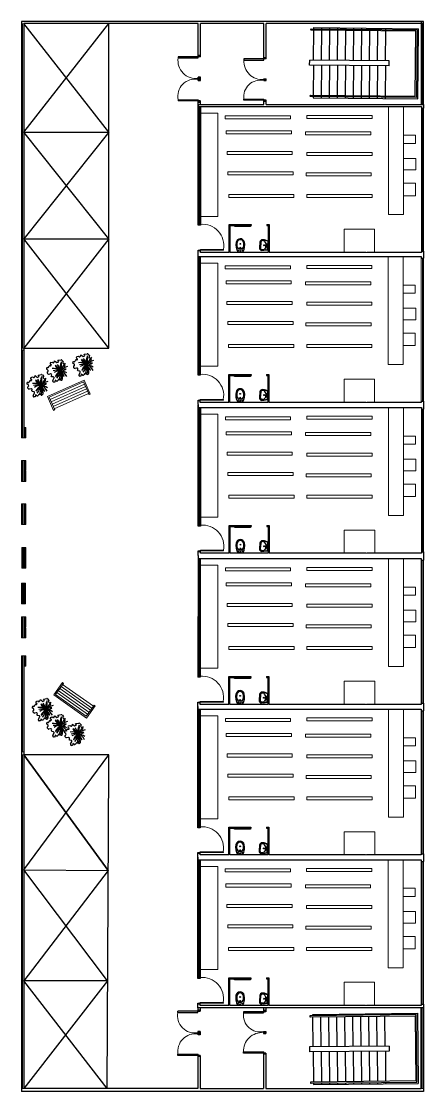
# Model space of a CAD drawing. Header units: metres. Extents: x 325024 to 7190115, y 7391967 to 10157759.
# Drawn here: x 326660.57 to 326676.63, y 7393230.04 to 7393272.79 of the extents above; entities that cross this region are included whole.
import ezdxf

# ---------------------------------------------------------------- set-up
doc = ezdxf.new("R2010")
doc.units = ezdxf.units.M
doc.layers.get('0').update_dxf_attribs({"lineweight": 18})
for name, color, linetype in [('Alvenaria', 6, 'Continuous'), ('Corrimão', 1, 'Continuous'), ('greeb', 92, 'Continuous'), ('HIDRAULICA', 3, 'Continuous'), ('PECAS', 2, 'Continuous')]:
    doc.layers.add(name, color=color, linetype=linetype)
for name, color, linetype, lineweight in [('ESQUADRIA', 2, 'Continuous', 15), ('linagrossa', 7, 'Continuous', 25), ('MÓVEIS', 7, 'Continuous', 13), ('PISO', 254, 'Continuous', 9), ('VIDRO', 4, 'Continuous', 15)]:
    doc.layers.add(name, color=color, linetype=linetype, lineweight=lineweight)

# ---------------------------------------------------------------- blocks, each defined once
blk = doc.blocks.new('new block.dwg vaso sanitario')
at = {"layer": 'PECAS', "color": 0}
for q in [(0, 95.742742), (0, -95.742742)]:
    blk.add_line((0, 0), q, dxfattribs=at)
for centre, radius in [((40.000002, 0), 17.500001), ((62.500003, 91.500003), 17.500001), ((325.000014, 0), 15.000001), ((62.500003, -91.500004), 17.500001)]:
    blk.add_circle(centre, radius, dxfattribs=at)
for centre, radius, start, end in [((7.500001, 95.742742), 7.5, 120.612911, 180), ((281.877309, -367.965429), 546.302538, 78.038978, 120.612911), ((257.500011, 0), 145.000006, 94.115245, 180), ((257.500011, 0), 145.000006, 180, 265.884755), ((257.500011, 0), 138.500006, 94.115245, 180), ((257.500011, 0), 138.500006, 180, 265.884755), ((145.000006, 0), 30.000001, 213.541951, 146.458049), ((282.97582, -354.084727), 500.00002, 77.754014, 94.115245), ((282.97582, -354.084727), 493.50002, 77.754014, 94.115245), ((359.829176, 0), 131.170844, 0, 77.754014), ((359.829176, 0), 131.170844, 282.245986, 0), ((359.829176, 0), 137.670844, 0, 77.754014), ((359.829176, 0), 137.670844, 282.245986, 0), ((359.829176, 0), 170.170846, 0, 78.038978), ((359.829176, 0), 170.170846, 281.961022, 0), ((7.500001, -95.742742), 7.5, 180, 239.387089), ((281.877309, 367.965428), 546.302538, 239.387089, 281.961022), ((282.97582, 354.084726), 500.00002, 265.884755, 282.245986), ((282.97582, 354.084726), 493.50002, 265.884755, 282.245986)]:
    blk.add_arc(centre, radius, start, end, dxfattribs=at)
blk = doc.blocks.new('Escada Emergência')
at = {"layer": 'Alvenaria'}
for p, q in [((-4.18, -0.05), (-4.18, 0)), ((-4.18, 0), (0, 0)), ((-3.86, -0.05), (-3.86, 0)), ((-3.54, -0.05), (-3.54, 0)), ((-3.22, -0.05), (-3.22, 0)), ((-2.9, -0.05), (-2.9, 0)), ((-2.58, -0.05), (-2.58, 0)), ((-2.26, -0.05), (-2.26, 0)), ((-1.94, -0.05), (-1.94, 0)), ((-1.62, -0.05), (-1.62, 0)), ((-1.3, -0.05), (-1.3, 0)), ((0, -2.8), (0, 0)), ((-4.18, -1.3), (-4.18, -0.1)), ((-3.86, -1.3), (-3.86, -0.1)), ((-3.54, -1.3), (-3.54, -0.1)), ((-3.22, -1.3), (-3.22, -0.1)), ((-2.9, -1.3), (-2.9, -0.1)), ((-2.58, -1.3), (-2.58, -0.1)), ((-2.26, -1.3), (-2.26, -0.1)), ((-1.94, -1.3), (-1.94, -0.1)), ((-1.62, -1.3), (-1.62, -0.1)), ((-1.3, -1.3), (-1.3, -0.1)), ((-1.15, -1.3), (-4.33, -1.3)), ((-4.33, -1.5), (-4.33, -1.3)), ((-1.15, -1.5), (-4.33, -1.5)), ((-4.18, -1.5), (-4.18, -2.7)), ((-3.86, -1.5), (-3.86, -2.7)), ((-3.54, -1.5), (-3.54, -2.7)), ((-3.22, -1.5), (-3.22, -2.7)), ((-2.9, -1.5), (-2.9, -2.7)), ((-2.58, -1.5), (-2.58, -2.7)), ((-2.26, -1.5), (-2.26, -2.7)), ((-1.94, -1.5), (-1.94, -2.7)), ((-1.62, -1.5), (-1.62, -2.7)), ((-1.3, -1.5), (-1.3, -2.7)), ((-1.15, -1.5), (-1.15, -1.3)), ((-4.18, -2.75), (-4.18, -2.8)), ((-4.18, -2.8), (0, -2.8)), ((-3.86, -2.75), (-3.86, -2.8)), ((-3.54, -2.75), (-3.54, -2.8)), ((-3.22, -2.75), (-3.22, -2.8)), ((-2.9, -2.75), (-2.9, -2.8)), ((-2.58, -2.75), (-2.58, -2.8)), ((-2.26, -2.75), (-2.26, -2.8)), ((-1.94, -2.75), (-1.94, -2.8)), ((-1.62, -2.75), (-1.62, -2.8)), ((-1.3, -2.75), (-1.3, -2.8))]:
    blk.add_line(p, q, dxfattribs=at)
at = {"layer": 'Corrimão'}
blk.add_lwpolyline([(-4.28, -0.05), (-0.05, -0.05), (-0.05, -2.75), (-4.28, -2.75, -1), (-4.28, -2.7), (-0.1, -2.7), (-0.1, -0.1), (-4.28, -0.1, -1)], format="xyb", close=True, dxfattribs=at)
blk = doc.blocks.new('pia de banheiro')
at = {"layer": 'HIDRAULICA', "color": 0}
for p, q in [((-1167.941, -47.098), (-1167.741, -47.048)), ((-1167.941, -47.598), (-1167.941, -47.098)), ((-1167.921, -47.113), (-1167.736, -47.067)), ((-1167.921, -47.582), (-1167.921, -47.113)), ((-1167.921, -47.248), (-1167.841, -47.248)), ((-1167.841, -47.248), (-1167.767, -47.141)), ((-1167.841, -47.248), (-1167.841, -47.448)), ((-1167.741, -47.048), (-1167.632, -47.048)), ((-1167.741, -47.068), (-1167.632, -47.068)), ((-1167.685, -47.098), (-1167.632, -47.098)), ((-1167.541, -47.506), (-1167.541, -47.189)), ((-1167.511, -47.506), (-1167.511, -47.189)), ((-1167.491, -47.506), (-1167.491, -47.189)), ((-1167.941, -47.598), (-1167.741, -47.648)), ((-1167.841, -47.448), (-1167.921, -47.448)), ((-1167.921, -47.582), (-1167.736, -47.628)), ((-1167.841, -47.448), (-1167.771, -47.553)), ((-1167.741, -47.628), (-1167.632, -47.628)), ((-1167.741, -47.648), (-1167.632, -47.648)), ((-1167.687, -47.598), (-1167.632, -47.598))]:
    blk.add_line(p, q, dxfattribs=at)
for centre, radius in [((-1167.881, -47.348), 0.0195), ((-1167.881, -47.298), 0.0183), ((-1167.881, -47.398), 0.0182), ((-1167.741, -47.348), 0.0234)]:
    blk.add_circle(centre, radius, dxfattribs=at)
for centre, radius, start, end in [((-1167.685, -47.198), 0.1, 90, 145.24055), ((-1167.632, -47.189), 0.141, 0, 90), ((-1167.632, -47.189), 0.121, 0, 90), ((-1167.632, -47.189), 0.0914, 0, 90), ((-1167.687, -47.498), 0.1, 213.72717, 270), ((-1167.632, -47.506), 0.0914, 270, 0), ((-1167.632, -47.506), 0.121, 270, 0), ((-1167.632, -47.506), 0.141, 270, 0)]:
    blk.add_arc(centre, radius, start, end, dxfattribs=at)
blk = doc.blocks.new('tree-pl-31')
at = {"color": 0, "linetype": 'ByBlock'}
for p, q in [((-1.12, 0.09), (-0.99, 0.25)), ((-0.99, 0.25), (-0.91, 0.22)), ((-0.02, 0.1), (-0.86, 0.51)), ((-0.78, 0.29), (-0.75, 0.41)), ((-0.61, 0.47), (-0.46, 0.39)), ((0.31, 0.33), (0.83, 0.44)), ((0.95, 0.32), (0.9, 0.15)), ((0.98, 0.02), (1.04, 0.01)), ((-1.04, -0.33), (-1.14, 0)), ((-0.9, -0.21), (-1.04, -0.33)), ((-0.93, -0.64), (-0.78, -0.39)), ((-0.79, -0.66), (-0.93, -0.64)), ((-0.78, -0.39), (-0.9, -0.21)), ((-0.76, -0.88), (-0.72, -0.81)), ((-0.68, -1.01), (-0.76, -0.88)), ((-0.47, -0.91), (-0.5, -0.99)), ((-0.45, -0.91), (-0.47, -0.91)), ((0.53, -1.09), (0.47, -1.17)), ((0.48, -0.83), (0.55, -1.02)), ((0.67, -0.73), (0.62, -0.71)), ((0.74, -0.65), (0.67, -0.73)), ((0.74, -0.51), (0.74, -0.65)), ((1.12, -0.5), (0.87, -0.42)), ((1.1, -0.14), (1.02, -0.28)), ((1.02, -0.28), (1.24, -0.28)), ((1.24, -0.28), (1.25, -0.4)), ((-0.21, -1.12), (-0.24, -1.12)), ((-0.14, -1.29), (-0.13, -1.27)), ((-0.08, -1.33), (-0.14, -1.29)), ((0.13, -1.17), (0.07, -1.29)), ((0.32, -1.18), (0.29, -1.15))]:
    blk.add_line(p, q, dxfattribs=at)
for centre, radius, start, end in [((-1.04, 0.02), 0.1, 141.8627, 196.0799), ((-0.44, -1.71), 1.84, 77.3342, 105.4358), ((-0.44, 1.83), 1.84, 254.5642, 282.6658), ((-0.88, 0.32), 0.1, 252.2434, 344.5493), ((-0.65, 0.38), 0.1, 62.1589, 164.5493), ((0.68, -1.62), 1.84, 111.5628, 134.1842), ((1.13, 1.5), 1.84, 204.0126, 231.1522), ((-1.18, 0.47), 1.22, 305.8088, 342.5666), ((0.68, -0.92), 1.22, 123.7318, 160.4895), ((-1.18, -0.15), 1.22, 11.3557, 42.1465), ((0.93, 0.83), 1.22, 187.747, 218.9832), ((1.08, -0.41), 1.22, 157.1271, 196.64), ((1.49, -0.96), 1.84, 121.9513, 146.5847), ((0.72, -0.89), 1.22, 84.3993, 129.2176), ((-0.56, -1.67), 1.84, 48.9632, 73.7627), ((1.16, -0.15), 1.22, 124.5644, 168.6443), ((1.81, 0.11), 1.84, 157.6127, 180.8133), ((-1.05, 1.57), 1.84, 303.455, 328.0885), ((1.16, 0.34), 1.22, 191.3557, 223.7531), ((1.81, 0.08), 1.84, 179.1867, 202.4381), ((0.56, -1.66), 1.84, 77.2147, 107.9912), ((0.9, 0.9), 1.22, 222.0761, 257.975), ((0.11, -1.13), 1.22, 55.2433, 95.8223), ((0.85, 0.34), 0.1, 345.7453, 101.5547), ((1, 0.12), 0.1, 165.7453, 257.3108), ((1.01, -0.09), 0.1, 330.9628, 77.3108), ((-0.8, -0.76), 0.1, 325.8594, 83.2062), ((-0.59, -0.96), 0.1, 211.5165, 342.0079), ((-0.44, -1.01), 0.1, 356.1557, 92.2923), ((-0.24, -1.02), 0.1, 176.1557, 268.7537), ((0.57, -0.8), 0.1, 62.8336, 201.1591), ((0.45, -1.03), 0.1, 322.8351, 10.9464), ((0.84, -0.51), 0.1, 71.0828, 180), ((1.15, -0.41), 0.1, 251.0828, 6.0047), ((-0.22, -1.22), 0.1, 330.5417, 88.7537), ((-0.02, -1.25), 0.1, 235.694, 333.9208), ((0.22, -1.22), 0.1, 43.0704, 153.9208), ((0.39, -1.11), 0.1, 223.0704, 322.8351)]:
    blk.add_arc(centre, radius, start, end, dxfattribs=at)
blk = doc.blocks.new('BANCO DE PRAÇA')
at = {"layer": 'MÓVEIS'}
for p, q in [((-1258.724, -31.249), (-1257.124, -31.249)), ((-1258.724, -31.849), (-1258.724, -31.249)), ((-1258.674, -31.299), (-1257.174, -31.299)), ((-1258.674, -31.849), (-1258.674, -31.299)), ((-1258.674, -31.399), (-1257.174, -31.399)), ((-1258.674, -31.499), (-1257.174, -31.499)), ((-1258.674, -31.599), (-1257.174, -31.599)), ((-1257.174, -31.299), (-1257.174, -31.849)), ((-1257.124, -31.249), (-1257.124, -31.849)), ((-1258.724, -31.799), (-1258.724, -31.849)), ((-1258.724, -31.849), (-1258.674, -31.849)), ((-1258.674, -31.699), (-1257.174, -31.699)), ((-1258.674, -31.799), (-1257.174, -31.799)), ((-1258.674, -31.849), (-1258.674, -31.799)), ((-1257.174, -31.799), (-1257.174, -31.849)), ((-1257.174, -31.849), (-1257.124, -31.849)), ((-1257.124, -31.849), (-1257.124, -31.799))]:
    blk.add_line(p, q, dxfattribs=at)

msp = doc.modelspace()

# ---------------------------------------------------------------- linework, layer by layer
at = {"layer": 'ESQUADRIA'}
for centre, radius, start, end in [((326667.532, 7393271.23), 0.714, 171.3114, 277.6091), ((326670.171, 7393271.198), 0.723, 176.0067, 276.0447), ((326667.504, 7393269.795), 0.695, 80.314, 190.7655), ((326670.107, 7393269.783), 0.664, 77.7923, 188.0597), ((326667.801, 7393263.842), 0.848, 349.3824, 95.9696), ((326667.796, 7393257.852), 0.848, 349.3824, 95.9696), ((326667.802, 7393251.825), 0.848, 349.3824, 95.9696), ((326667.792, 7393245.789), 0.848, 349.3824, 95.9696), ((326667.792, 7393239.773), 0.848, 349.3824, 95.9696), ((326667.793, 7393233.757), 0.848, 349.3824, 95.9696), ((326667.495, 7393233.078), 0.695, 169.2345, 279.686), ((326670.098, 7393233.09), 0.664, 171.9403, 282.2077), ((326667.523, 7393231.643), 0.714, 82.3909, 188.6886), ((326670.162, 7393231.676), 0.723, 83.9553, 183.9933)]:
    msp.add_arc(centre, radius, start, end, dxfattribs=at)
at = {"layer": 'linagrossa'}
for p, q in [((326663.758, 7393272.794), (326660.571, 7393272.794)), ((326660.571, 7393272.794), (326660.571, 7393256.159)), ((326663.758, 7393272.706), (326660.659, 7393272.706)), ((326660.659, 7393272.706), (326660.659, 7393256.159)), ((326660.659, 7393268.364), (326664.057, 7393272.706)), ((326664.057, 7393268.364), (326660.659, 7393272.706)), ((326676.625, 7393272.794), (326663.758, 7393272.794)), ((326667.625, 7393272.706), (326663.758, 7393272.706)), ((326664.057, 7393259.747), (326664.057, 7393272.706)), ((326667.625, 7393271.338), (326667.625, 7393272.706)), ((326670.247, 7393272.706), (326667.713, 7393272.706)), ((326667.713, 7393271.384), (326667.713, 7393272.706)), ((326670.247, 7393271.248), (326670.247, 7393272.706)), ((326676.625, 7393272.706), (326670.335, 7393272.706)), ((326670.335, 7393271.294), (326670.335, 7393272.706)), ((326676.537, 7393269.476), (326676.537, 7393272.794)), ((326676.625, 7393269.476), (326676.625, 7393272.794)), ((326667.627, 7393271.384), (326666.827, 7393271.384)), ((326666.827, 7393271.384), (326666.827, 7393271.338)), ((326666.827, 7393271.338), (326667.627, 7393271.338)), ((326667.714, 7393271.432), (326667.627, 7393271.432)), ((326667.714, 7393271.384), (326667.627, 7393271.384)), ((326670.337, 7393271.341), (326670.25, 7393271.341)), ((326670.25, 7393271.294), (326669.45, 7393271.294)), ((326669.45, 7393271.294), (326669.45, 7393271.248)), ((326669.45, 7393271.248), (326670.25, 7393271.248)), ((326670.337, 7393271.294), (326670.25, 7393271.294)), ((326667.621, 7393270.481), (326667.709, 7393270.481)), ((326667.625, 7393270.523), (326667.625, 7393270.568)), ((326667.625, 7393270.434), (326667.625, 7393270.523)), ((326667.713, 7393270.48), (326667.625, 7393270.48)), ((326667.714, 7393270.568), (326667.627, 7393270.568)), ((326667.627, 7393270.523), (326667.714, 7393270.523)), ((326667.713, 7393270.434), (326667.713, 7393270.568)), ((326670.247, 7393270.478), (326670.247, 7393270.505)), ((326670.247, 7393270.433), (326670.247, 7393270.478)), ((326670.249, 7393270.505), (326670.337, 7393270.505)), ((326670.337, 7393270.46), (326670.249, 7393270.46)), ((326670.337, 7393270.478), (326670.25, 7393270.478)), ((326670.335, 7393270.433), (326670.335, 7393270.505)), ((326667.709, 7393270.435), (326667.621, 7393270.435)), ((326667.625, 7393270.434), (326667.713, 7393270.434)), ((326670.25, 7393270.433), (326670.337, 7393270.433)), ((326666.821, 7393269.665), (326667.621, 7393269.665)), ((326666.821, 7393269.665), (326666.821, 7393269.62)), ((326667.621, 7393269.62), (326666.821, 7393269.62)), ((326667.621, 7393269.665), (326667.625, 7393269.62)), ((326667.709, 7393269.62), (326667.621, 7393269.62)), ((326667.625, 7393269.476), (326667.625, 7393269.62)), ((326667.625, 7393269.619), (326667.713, 7393269.619)), ((326667.713, 7393269.476), (326667.713, 7393269.619)), ((326669.449, 7393269.69), (326670.249, 7393269.69)), ((326669.449, 7393269.645), (326669.449, 7393269.69)), ((326670.249, 7393269.645), (326669.449, 7393269.645)), ((326670.247, 7393269.476), (326670.247, 7393269.69)), ((326670.337, 7393269.645), (326670.249, 7393269.645)), ((326670.335, 7393269.476), (326670.335, 7393269.645)), ((326667.709, 7393269.572), (326667.621, 7393269.572)), ((326667.625, 7393269.571), (326667.713, 7393269.571)), ((326667.625, 7393269.476), (326670.247, 7393269.476)), ((326667.625, 7393264.65), (326667.625, 7393269.476)), ((326667.625, 7393269.476), (326667.625, 7393264.65)), ((326667.713, 7393269.389), (326676.537, 7393269.389)), ((326667.713, 7393264.65), (326667.713, 7393269.389)), ((326667.713, 7393269.389), (326667.713, 7393264.65)), ((326670.337, 7393269.597), (326670.249, 7393269.597)), ((326670.335, 7393269.476), (326676.625, 7393269.476)), ((326676.537, 7393269.389), (326676.537, 7393269.322)), ((326676.537, 7393269.322), (326676.625, 7393269.322)), ((326676.625, 7393269.476), (326676.625, 7393269.322)), ((326660.659, 7393268.364), (326664.057, 7393268.364)), ((326664.057, 7393268.364), (326660.659, 7393264.111)), ((326664.057, 7393264.111), (326660.659, 7393268.364)), ((326668.858, 7393263.564), (326668.858, 7393264.676)), ((326668.858, 7393264.676), (326669.199, 7393264.676)), ((326668.899, 7393263.564), (326668.899, 7393264.635)), ((326668.899, 7393264.635), (326669.561, 7393264.635)), ((326669.086, 7393264.595), (326669.086, 7393264.635)), ((326669.718, 7393264.595), (326669.086, 7393264.595)), ((326669.199, 7393264.676), (326669.561, 7393264.676)), ((326669.561, 7393264.676), (326669.741, 7393264.676)), ((326669.561, 7393264.635), (326669.742, 7393264.635)), ((326669.718, 7393264.676), (326669.718, 7393264.635)), ((326669.718, 7393264.635), (326669.718, 7393264.595)), ((326669.74, 7393264.635), (326669.74, 7393264.676)), ((326669.741, 7393264.676), (326669.741, 7393264.635)), ((326670.361, 7393264.676), (326670.458, 7393264.676)), ((326670.361, 7393264.676), (326670.361, 7393264.635)), ((326670.361, 7393264.635), (326670.417, 7393264.635)), ((326670.382, 7393264.676), (326670.382, 7393264.635)), ((326670.417, 7393264.635), (326670.417, 7393263.564)), ((326670.458, 7393264.676), (326670.458, 7393263.564)), ((326660.659, 7393264.111), (326664.057, 7393264.111)), ((326664.057, 7393264.111), (326660.659, 7393259.747)), ((326664.057, 7393259.747), (326660.659, 7393264.111)), ((326660.659, 7393264.111), (326660.659, 7393256.159)), ((326667.62, 7393263.487), (326667.625, 7393263.656)), ((326667.713, 7393263.564), (326667.713, 7393263.685)), ((326667.62, 7393258.661), (326667.62, 7393263.487)), ((326667.708, 7393263.399), (326676.533, 7393263.399)), ((326667.708, 7393258.661), (326667.708, 7393263.399)), ((326667.708, 7393263.399), (326667.708, 7393258.661)), ((326668.858, 7393263.564), (326667.713, 7393263.564)), ((326670.417, 7393263.564), (326668.899, 7393263.564)), ((326671.446, 7393263.564), (326670.458, 7393263.564)), ((326674.32, 7393263.564), (326671.446, 7393263.564)), ((326676.537, 7393263.564), (326674.361, 7393263.564)), ((326676.533, 7393263.399), (326676.533, 7393263.333)), ((326676.533, 7393263.333), (326676.62, 7393263.333)), ((326676.537, 7393263.615), (326676.625, 7393263.615)), ((326676.537, 7393263.615), (326676.537, 7393263.564)), ((326676.625, 7393263.476), (326676.62, 7393263.333)), ((326676.625, 7393263.615), (326676.625, 7393263.476)), ((326660.659, 7393259.747), (326664.057, 7393259.747)), ((326668.853, 7393257.574), (326668.853, 7393258.687)), ((326668.853, 7393258.687), (326669.195, 7393258.687)), ((326668.894, 7393257.574), (326668.894, 7393258.646)), ((326668.894, 7393258.646), (326669.557, 7393258.646)), ((326669.081, 7393258.606), (326669.081, 7393258.646)), ((326669.714, 7393258.606), (326669.081, 7393258.606)), ((326669.195, 7393258.687), (326669.557, 7393258.687)), ((326669.557, 7393258.687), (326669.736, 7393258.687)), ((326669.557, 7393258.646), (326669.738, 7393258.646)), ((326669.714, 7393258.687), (326669.714, 7393258.646)), ((326669.714, 7393258.646), (326669.714, 7393258.606)), ((326669.736, 7393258.646), (326669.736, 7393258.687)), ((326669.736, 7393258.687), (326669.736, 7393258.646)), ((326670.357, 7393258.687), (326670.453, 7393258.687)), ((326670.357, 7393258.687), (326670.357, 7393258.646)), ((326670.357, 7393258.646), (326670.413, 7393258.646)), ((326670.377, 7393258.687), (326670.377, 7393258.646)), ((326670.413, 7393258.646), (326670.413, 7393257.574)), ((326670.453, 7393258.687), (326670.453, 7393257.574)), ((326667.62, 7393257.487), (326667.62, 7393257.666)), ((326667.708, 7393257.574), (326667.708, 7393257.695)), ((326667.62, 7393257.487), (326667.626, 7393252.633)), ((326667.626, 7393252.633), (326667.626, 7393257.459)), ((326668.853, 7393257.574), (326667.708, 7393257.574)), ((326667.714, 7393257.372), (326676.538, 7393257.372)), ((326667.714, 7393252.633), (326667.714, 7393257.372)), ((326667.714, 7393257.372), (326667.714, 7393252.633)), ((326670.413, 7393257.574), (326668.894, 7393257.574)), ((326671.442, 7393257.574), (326670.453, 7393257.574)), ((326674.316, 7393257.574), (326671.442, 7393257.574)), ((326676.533, 7393257.574), (326674.357, 7393257.574)), ((326676.533, 7393257.626), (326676.62, 7393257.626)), ((326676.533, 7393257.626), (326676.533, 7393257.574)), ((326676.538, 7393257.372), (326676.538, 7393257.305)), ((326676.538, 7393257.305), (326676.626, 7393257.305)), ((326676.62, 7393257.626), (326676.62, 7393257.487)), ((326676.62, 7393257.487), (326676.626, 7393257.305)), ((326660.571, 7393255.259), (326660.571, 7393254.418)), ((326660.659, 7393255.259), (326660.659, 7393254.418)), ((326660.659, 7393255.259), (326660.659, 7393254.418)), ((326660.571, 7393253.518), (326660.571, 7393252.692)), ((326660.659, 7393253.518), (326660.659, 7393252.692)), ((326660.659, 7393253.518), (326660.659, 7393252.692)), ((326668.859, 7393251.547), (326668.859, 7393252.659)), ((326668.859, 7393252.659), (326669.2, 7393252.659)), ((326668.9, 7393251.547), (326668.9, 7393252.618)), ((326668.9, 7393252.618), (326669.562, 7393252.618)), ((326669.087, 7393252.578), (326669.087, 7393252.618)), ((326669.719, 7393252.578), (326669.087, 7393252.578)), ((326669.2, 7393252.659), (326669.562, 7393252.659)), ((326669.562, 7393252.659), (326669.742, 7393252.659)), ((326669.562, 7393252.618), (326669.743, 7393252.618)), ((326669.719, 7393252.659), (326669.719, 7393252.618)), ((326669.719, 7393252.618), (326669.719, 7393252.578)), ((326669.741, 7393252.618), (326669.741, 7393252.659)), ((326669.742, 7393252.659), (326669.742, 7393252.618)), ((326670.362, 7393252.659), (326670.459, 7393252.659)), ((326670.362, 7393252.659), (326670.362, 7393252.618)), ((326670.362, 7393252.618), (326670.418, 7393252.618)), ((326670.383, 7393252.659), (326670.383, 7393252.618)), ((326670.418, 7393252.618), (326670.418, 7393251.547)), ((326670.459, 7393252.659), (326670.459, 7393251.547)), ((326660.577, 7393251.778), (326660.577, 7393250.952)), ((326660.664, 7393251.778), (326660.664, 7393250.952)), ((326660.664, 7393251.778), (326660.664, 7393250.952)), ((326667.714, 7393251.547), (326667.714, 7393251.668)), ((326667.626, 7393251.459), (326667.616, 7393246.597)), ((326667.626, 7393251.459), (326667.626, 7393251.639)), ((326667.703, 7393251.336), (326676.528, 7393251.336)), ((326667.703, 7393246.597), (326667.703, 7393251.336)), ((326667.703, 7393251.336), (326667.703, 7393246.597)), ((326668.859, 7393251.547), (326667.714, 7393251.547)), ((326670.418, 7393251.547), (326668.9, 7393251.547)), ((326671.447, 7393251.547), (326670.459, 7393251.547)), ((326674.321, 7393251.547), (326671.447, 7393251.547)), ((326676.538, 7393251.547), (326674.362, 7393251.547)), ((326676.528, 7393251.336), (326676.528, 7393251.269)), ((326676.528, 7393251.269), (326676.616, 7393251.269)), ((326676.538, 7393251.599), (326676.626, 7393251.599)), ((326676.538, 7393251.599), (326676.538, 7393251.547)), ((326676.626, 7393251.459), (326676.616, 7393251.269)), ((326676.626, 7393251.599), (326676.626, 7393251.459)), ((326660.567, 7393250.351), (326660.567, 7393249.525)), ((326660.654, 7393250.351), (326660.654, 7393249.525)), ((326660.654, 7393250.351), (326660.654, 7393249.525)), ((326660.571, 7393249.007), (326660.571, 7393248.166)), ((326660.659, 7393249.007), (326660.659, 7393248.166)), ((326660.659, 7393249.007), (326660.659, 7393248.166)), ((326660.571, 7393247.445), (326660.571, 7393230.043)), ((326660.659, 7393247.445), (326660.659, 7393230.167)), ((326660.659, 7393247.445), (326660.659, 7393238.898)), ((326668.849, 7393245.511), (326668.849, 7393246.623)), ((326668.849, 7393246.623), (326669.19, 7393246.623)), ((326668.89, 7393245.511), (326668.89, 7393246.583)), ((326668.89, 7393246.583), (326669.552, 7393246.583)), ((326669.076, 7393246.543), (326669.076, 7393246.583)), ((326669.709, 7393246.543), (326669.076, 7393246.543)), ((326669.19, 7393246.623), (326669.552, 7393246.623)), ((326669.552, 7393246.623), (326669.732, 7393246.623)), ((326669.552, 7393246.583), (326669.733, 7393246.583)), ((326669.709, 7393246.623), (326669.709, 7393246.583)), ((326669.709, 7393246.583), (326669.709, 7393246.543)), ((326669.731, 7393246.583), (326669.731, 7393246.623)), ((326669.732, 7393246.623), (326669.732, 7393246.583)), ((326670.352, 7393246.623), (326670.449, 7393246.623)), ((326670.352, 7393246.623), (326670.352, 7393246.583)), ((326670.352, 7393246.583), (326670.408, 7393246.583)), ((326670.373, 7393246.623), (326670.373, 7393246.583)), ((326670.408, 7393246.583), (326670.408, 7393245.511)), ((326670.449, 7393246.623), (326670.449, 7393245.511)), ((326667.616, 7393245.423), (326667.616, 7393245.603)), ((326667.616, 7393245.423), (326667.616, 7393240.582)), ((326667.616, 7393240.582), (326667.616, 7393245.408)), ((326667.703, 7393245.511), (326667.703, 7393245.632)), ((326668.849, 7393245.511), (326667.703, 7393245.511)), ((326667.703, 7393245.32), (326676.528, 7393245.32)), ((326667.703, 7393240.582), (326667.703, 7393245.32)), ((326667.703, 7393245.32), (326667.703, 7393240.582)), ((326670.408, 7393245.511), (326668.89, 7393245.511)), ((326671.478, 7393245.511), (326670.449, 7393245.511)), ((326674.311, 7393245.511), (326671.478, 7393245.511)), ((326676.528, 7393245.511), (326674.352, 7393245.511)), ((326676.528, 7393245.563), (326676.616, 7393245.563)), ((326676.528, 7393245.563), (326676.528, 7393245.511)), ((326676.528, 7393245.32), (326676.528, 7393245.254)), ((326676.528, 7393245.254), (326676.616, 7393245.254)), ((326676.616, 7393245.563), (326676.616, 7393245.423)), ((326676.616, 7393245.423), (326676.616, 7393245.254)), ((326664.057, 7393243.502), (326660.659, 7393243.502)), ((326660.659, 7393238.898), (326664.057, 7393243.502)), ((326664.034, 7393238.879), (326660.659, 7393243.502)), ((326660.659, 7393243.502), (326664.034, 7393238.879)), ((326664.057, 7393243.037), (326664.057, 7393243.502)), ((326663.986, 7393230.167), (326664.057, 7393243.037)), ((326668.849, 7393239.495), (326668.849, 7393240.608)), ((326668.849, 7393240.608), (326669.19, 7393240.608)), ((326668.89, 7393239.495), (326668.89, 7393240.567)), ((326668.89, 7393240.567), (326669.552, 7393240.567)), ((326669.076, 7393240.527), (326669.076, 7393240.567)), ((326669.19, 7393240.608), (326669.552, 7393240.608)), ((326669.552, 7393240.608), (326669.732, 7393240.608)), ((326669.552, 7393240.567), (326669.733, 7393240.567)), ((326669.709, 7393240.608), (326669.709, 7393240.567)), ((326669.709, 7393240.567), (326669.709, 7393240.527)), ((326669.731, 7393240.567), (326669.731, 7393240.608)), ((326669.732, 7393240.608), (326669.732, 7393240.567)), ((326670.352, 7393240.608), (326670.449, 7393240.608)), ((326670.352, 7393240.608), (326670.352, 7393240.567)), ((326670.352, 7393240.567), (326670.408, 7393240.567)), ((326670.373, 7393240.608), (326670.373, 7393240.567)), ((326670.408, 7393240.567), (326670.408, 7393239.495)), ((326670.449, 7393240.608), (326670.449, 7393239.495)), ((326669.709, 7393240.527), (326669.076, 7393240.527)), ((326667.616, 7393239.408), (326667.616, 7393239.588)), ((326667.616, 7393239.408), (326667.617, 7393234.566)), ((326667.617, 7393234.566), (326667.616, 7393239.392)), ((326667.703, 7393239.495), (326667.703, 7393239.616)), ((326668.849, 7393239.495), (326667.703, 7393239.495)), ((326667.705, 7393239.304), (326676.53, 7393239.304)), ((326667.705, 7393234.566), (326667.705, 7393239.304)), ((326667.705, 7393239.304), (326667.705, 7393234.566)), ((326670.408, 7393239.495), (326668.89, 7393239.495)), ((326671.437, 7393239.495), (326670.449, 7393239.495)), ((326674.311, 7393239.495), (326671.437, 7393239.495)), ((326676.528, 7393239.495), (326674.352, 7393239.495)), ((326676.528, 7393239.547), (326676.616, 7393239.547)), ((326676.528, 7393239.547), (326676.528, 7393239.495)), ((326676.53, 7393239.304), (326676.53, 7393239.238)), ((326676.616, 7393239.547), (326676.616, 7393239.408)), ((326676.616, 7393239.408), (326676.617, 7393239.238)), ((326660.659, 7393238.898), (326664.035, 7393238.879)), ((326664.01, 7393234.47), (326660.659, 7393238.898)), ((326664.034, 7393238.879), (326660.659, 7393234.47)), ((326676.53, 7393239.238), (326676.617, 7393239.238)), ((326668.85, 7393233.479), (326668.85, 7393234.592)), ((326668.85, 7393234.592), (326669.191, 7393234.592)), ((326668.891, 7393233.479), (326668.891, 7393234.551)), ((326668.891, 7393234.551), (326669.554, 7393234.551)), ((326669.078, 7393234.511), (326669.078, 7393234.551)), ((326669.191, 7393234.592), (326669.554, 7393234.592)), ((326669.554, 7393234.592), (326669.733, 7393234.592)), ((326669.554, 7393234.551), (326669.735, 7393234.551)), ((326669.711, 7393234.592), (326669.711, 7393234.551)), ((326669.711, 7393234.551), (326669.711, 7393234.511)), ((326669.733, 7393234.551), (326669.733, 7393234.592)), ((326669.733, 7393234.592), (326669.733, 7393234.551)), ((326670.354, 7393234.592), (326670.45, 7393234.592)), ((326670.354, 7393234.592), (326670.354, 7393234.551)), ((326670.354, 7393234.551), (326670.409, 7393234.551)), ((326670.374, 7393234.592), (326670.374, 7393234.551)), ((326670.409, 7393234.551), (326670.409, 7393233.479)), ((326670.45, 7393234.592), (326670.45, 7393233.479)), ((326664.01, 7393234.47), (326660.659, 7393234.47)), ((326664.01, 7393234.47), (326660.659, 7393230.167)), ((326663.986, 7393230.167), (326660.659, 7393234.47)), ((326669.711, 7393234.511), (326669.078, 7393234.511)), ((326667.7, 7393233.301), (326667.612, 7393233.301)), ((326667.616, 7393233.397), (326667.616, 7393233.254)), ((326667.616, 7393233.303), (326667.704, 7393233.303)), ((326667.617, 7393233.392), (326667.617, 7393233.571)), ((326676.617, 7393233.392), (326667.617, 7393233.392)), ((326667.704, 7393233.397), (326667.704, 7393233.255)), ((326667.705, 7393233.479), (326667.705, 7393233.6)), ((326668.85, 7393233.479), (326667.705, 7393233.479)), ((326670.409, 7393233.479), (326668.891, 7393233.479)), ((326670.238, 7393233.397), (326670.238, 7393233.183)), ((326670.328, 7393233.277), (326670.24, 7393233.277)), ((326670.326, 7393233.397), (326670.326, 7393233.229)), ((326671.439, 7393233.479), (326670.45, 7393233.479)), ((326674.313, 7393233.479), (326671.439, 7393233.479)), ((326676.53, 7393233.479), (326674.353, 7393233.479)), ((326676.53, 7393233.531), (326676.617, 7393233.531)), ((326676.53, 7393233.531), (326676.53, 7393233.479)), ((326676.53, 7393230.167), (326676.53, 7393233.392)), ((326676.617, 7393233.531), (326676.617, 7393233.392)), ((326676.617, 7393233.392), (326676.617, 7393230.208)), ((326667.612, 7393233.254), (326666.812, 7393233.254)), ((326666.812, 7393233.208), (326666.812, 7393233.254)), ((326666.812, 7393233.208), (326667.612, 7393233.208)), ((326667.7, 7393233.254), (326667.612, 7393233.254)), ((326667.612, 7393233.208), (326667.616, 7393233.254)), ((326667.616, 7393233.255), (326667.704, 7393233.255)), ((326670.24, 7393233.229), (326669.44, 7393233.229)), ((326669.44, 7393233.229), (326669.44, 7393233.183)), ((326669.44, 7393233.183), (326670.24, 7393233.183)), ((326670.328, 7393233.229), (326670.24, 7393233.229)), ((326667.7, 7393232.438), (326667.612, 7393232.438)), ((326667.616, 7393232.439), (326667.616, 7393232.351)), ((326667.616, 7393232.439), (326667.704, 7393232.439)), ((326667.704, 7393232.439), (326667.704, 7393232.305)), ((326670.238, 7393232.441), (326670.238, 7393232.395)), ((326670.328, 7393232.414), (326670.24, 7393232.414)), ((326670.241, 7393232.441), (326670.328, 7393232.441)), ((326670.326, 7393232.441), (326670.326, 7393232.368)), ((326667.612, 7393232.393), (326667.7, 7393232.393)), ((326667.704, 7393232.394), (326667.616, 7393232.394)), ((326667.616, 7393232.35), (326667.616, 7393232.305)), ((326667.618, 7393232.35), (326667.705, 7393232.35)), ((326667.705, 7393232.305), (326667.618, 7393232.305)), ((326670.238, 7393232.395), (326670.238, 7393232.368)), ((326670.24, 7393232.368), (326670.328, 7393232.368)), ((326670.328, 7393232.395), (326670.241, 7393232.395)), ((326669.441, 7393231.58), (326669.441, 7393231.626)), ((326669.441, 7393231.626), (326670.241, 7393231.626)), ((326670.241, 7393231.58), (326669.441, 7393231.58)), ((326670.238, 7393231.626), (326670.238, 7393230.167)), ((326670.328, 7393231.58), (326670.241, 7393231.58)), ((326670.326, 7393231.58), (326670.326, 7393230.167)), ((326666.818, 7393231.49), (326666.818, 7393231.535)), ((326666.818, 7393231.535), (326667.618, 7393231.535)), ((326667.618, 7393231.49), (326666.818, 7393231.49)), ((326667.616, 7393231.535), (326667.616, 7393230.167)), ((326667.705, 7393231.49), (326667.618, 7393231.49)), ((326667.705, 7393231.442), (326667.618, 7393231.442)), ((326667.704, 7393231.49), (326667.704, 7393230.167)), ((326670.328, 7393231.532), (326670.241, 7393231.532)), ((326676.617, 7393230.043), (326660.571, 7393230.043)), ((326667.616, 7393230.167), (326660.659, 7393230.167)), ((326667.704, 7393230.167), (326670.238, 7393230.167)), ((326670.326, 7393230.167), (326676.53, 7393230.167)), ((326676.617, 7393230.208), (326676.617, 7393230.043))]:
    msp.add_line(p, q, dxfattribs=at)
at = {"layer": 'PISO'}
for p, q in [((326667.625, 7393264.685), (326667.713, 7393264.685)), ((326667.625, 7393264.65), (326667.713, 7393264.65)), ((326667.625, 7393263.656), (326667.713, 7393263.656)), ((326667.625, 7393263.626), (326667.713, 7393263.626)), ((326668.639, 7393263.685), (326667.713, 7393263.685)), ((326667.713, 7393263.656), (326668.639, 7393263.656)), ((326668.639, 7393263.656), (326668.639, 7393263.685)), ((326667.62, 7393258.695), (326667.708, 7393258.695)), ((326667.62, 7393258.661), (326667.708, 7393258.661)), ((326667.62, 7393257.666), (326667.708, 7393257.666)), ((326667.62, 7393257.636), (326667.708, 7393257.636)), ((326668.635, 7393257.695), (326667.708, 7393257.695)), ((326667.708, 7393257.666), (326668.635, 7393257.666)), ((326668.635, 7393257.666), (326668.635, 7393257.695)), ((326667.626, 7393252.668), (326667.714, 7393252.668)), ((326667.626, 7393252.633), (326667.714, 7393252.633)), ((326668.64, 7393251.668), (326667.714, 7393251.668)), ((326668.64, 7393251.639), (326668.64, 7393251.668)), ((326667.626, 7393251.639), (326667.714, 7393251.639)), ((326667.626, 7393251.609), (326667.714, 7393251.609)), ((326667.714, 7393251.639), (326668.64, 7393251.639)), ((326667.616, 7393246.632), (326667.703, 7393246.632)), ((326667.616, 7393246.597), (326667.703, 7393246.597)), ((326667.616, 7393245.603), (326667.703, 7393245.603)), ((326667.616, 7393245.573), (326667.703, 7393245.573)), ((326668.63, 7393245.632), (326667.703, 7393245.632)), ((326667.703, 7393245.603), (326668.63, 7393245.603)), ((326668.63, 7393245.603), (326668.63, 7393245.632)), ((326667.616, 7393240.617), (326667.703, 7393240.617)), ((326667.616, 7393240.582), (326667.703, 7393240.582)), ((326667.616, 7393239.588), (326667.703, 7393239.588)), ((326667.616, 7393239.557), (326667.703, 7393239.557)), ((326668.63, 7393239.616), (326667.703, 7393239.616)), ((326667.703, 7393239.588), (326668.63, 7393239.588)), ((326668.63, 7393239.588), (326668.63, 7393239.616)), ((326667.617, 7393234.6), (326667.705, 7393234.6)), ((326667.617, 7393234.566), (326667.705, 7393234.566)), ((326667.617, 7393233.571), (326667.705, 7393233.571)), ((326667.617, 7393233.541), (326667.705, 7393233.541)), ((326668.632, 7393233.6), (326667.705, 7393233.6)), ((326667.705, 7393233.571), (326668.632, 7393233.571)), ((326668.632, 7393233.571), (326668.632, 7393233.6))]:
    msp.add_line(p, q, dxfattribs=at)
for points in [[(326675.22, 7393269.389), (326675.22, 7393265.076), (326675.82, 7393265.076), (326675.82, 7393269.389)], [(326667.713, 7393265.007), (326667.713, 7393269.123), (326668.414, 7393269.123), (326668.414, 7393265.007)], [(326668.709, 7393268.9), (326668.709, 7393269.02), (326671.314, 7393269.02), (326671.314, 7393268.9)], [(326671.965, 7393268.917), (326671.965, 7393269.037), (326674.569, 7393269.037), (326674.569, 7393268.917)], [(326668.744, 7393268.3), (326668.744, 7393268.42), (326671.348, 7393268.42), (326671.348, 7393268.3)], [(326671.913, 7393268.266), (326671.913, 7393268.386), (326674.518, 7393268.386), (326674.518, 7393268.266)], [(326675.82, 7393267.923), (326675.82, 7393268.248), (326676.3, 7393268.248), (326676.3, 7393267.923)], [(326668.778, 7393267.477), (326668.778, 7393267.597), (326671.382, 7393267.597), (326671.382, 7393267.477)], [(326671.965, 7393267.442), (326671.965, 7393267.563), (326674.569, 7393267.563), (326674.569, 7393267.442)], [(326675.82, 7393266.859), (326675.82, 7393267.322), (326676.317, 7393267.322), (326676.317, 7393266.859)], [(326668.812, 7393266.671), (326668.812, 7393266.791), (326671.417, 7393266.791), (326671.417, 7393266.671)], [(326671.931, 7393266.619), (326671.931, 7393266.739), (326674.535, 7393266.739), (326674.535, 7393266.619)], [(326675.82, 7393265.83), (326675.82, 7393266.328), (326676.3, 7393266.328), (326676.3, 7393265.83)], [(326668.846, 7393265.762), (326668.846, 7393265.882), (326671.451, 7393265.882), (326671.451, 7393265.762)], [(326671.965, 7393265.762), (326671.965, 7393265.882), (326674.569, 7393265.882), (326674.569, 7393265.762)], [(326674.672, 7393263.564), (326674.672, 7393264.493), (326673.456, 7393264.493), (326673.456, 7393263.564)], [(326675.216, 7393263.399), (326675.216, 7393259.086), (326675.816, 7393259.086), (326675.816, 7393263.399)], [(326667.708, 7393259.017), (326667.708, 7393263.133), (326668.409, 7393263.133), (326668.409, 7393259.017)], [(326668.705, 7393262.911), (326668.705, 7393263.031), (326671.309, 7393263.031), (326671.309, 7393262.911)], [(326671.96, 7393262.928), (326671.96, 7393263.048), (326674.565, 7393263.048), (326674.565, 7393262.928)], [(326668.739, 7393262.31), (326668.739, 7393262.43), (326671.343, 7393262.43), (326671.343, 7393262.31)], [(326671.909, 7393262.276), (326671.909, 7393262.396), (326674.513, 7393262.396), (326674.513, 7393262.276)], [(326675.816, 7393261.933), (326675.816, 7393262.259), (326676.295, 7393262.259), (326676.295, 7393261.933)], [(326668.773, 7393261.487), (326668.773, 7393261.607), (326671.378, 7393261.607), (326671.378, 7393261.487)], [(326671.96, 7393261.453), (326671.96, 7393261.573), (326674.565, 7393261.573), (326674.565, 7393261.453)], [(326675.816, 7393260.87), (326675.816, 7393261.333), (326676.312, 7393261.333), (326676.312, 7393260.87)], [(326668.808, 7393260.681), (326668.808, 7393260.801), (326671.412, 7393260.801), (326671.412, 7393260.681)], [(326671.926, 7393260.63), (326671.926, 7393260.75), (326674.53, 7393260.75), (326674.53, 7393260.63)], [(326675.816, 7393259.841), (326675.816, 7393260.338), (326676.295, 7393260.338), (326676.295, 7393259.841)], [(326668.842, 7393259.772), (326668.842, 7393259.892), (326671.446, 7393259.892), (326671.446, 7393259.772)], [(326671.96, 7393259.772), (326671.96, 7393259.892), (326674.565, 7393259.892), (326674.565, 7393259.772)], [(326674.668, 7393257.574), (326674.668, 7393258.503), (326673.451, 7393258.503), (326673.451, 7393257.574)], [(326675.221, 7393257.372), (326675.221, 7393253.059), (326675.821, 7393253.059), (326675.821, 7393257.372)], [(326667.714, 7393252.99), (326667.714, 7393257.106), (326668.415, 7393257.106), (326668.415, 7393252.99)], [(326668.71, 7393256.883), (326668.71, 7393257.003), (326671.315, 7393257.003), (326671.315, 7393256.883)], [(326671.966, 7393256.9), (326671.966, 7393257.02), (326674.57, 7393257.02), (326674.57, 7393256.9)], [(326668.745, 7393256.283), (326668.745, 7393256.403), (326671.349, 7393256.403), (326671.349, 7393256.283)], [(326671.914, 7393256.249), (326671.914, 7393256.369), (326674.519, 7393256.369), (326674.519, 7393256.249)], [(326675.821, 7393255.906), (326675.821, 7393256.232), (326676.301, 7393256.232), (326676.301, 7393255.906)], [(326668.779, 7393255.46), (326668.779, 7393255.58), (326671.383, 7393255.58), (326671.383, 7393255.46)], [(326671.966, 7393255.426), (326671.966, 7393255.546), (326674.57, 7393255.546), (326674.57, 7393255.426)], [(326675.821, 7393254.842), (326675.821, 7393255.305), (326676.318, 7393255.305), (326676.318, 7393254.842)], [(326668.813, 7393254.654), (326668.813, 7393254.774), (326671.418, 7393254.774), (326671.418, 7393254.654)], [(326671.932, 7393254.602), (326671.932, 7393254.722), (326674.536, 7393254.722), (326674.536, 7393254.602)], [(326675.821, 7393253.813), (326675.821, 7393254.311), (326676.301, 7393254.311), (326676.301, 7393253.813)], [(326668.847, 7393253.745), (326668.847, 7393253.865), (326671.452, 7393253.865), (326671.452, 7393253.745)], [(326671.966, 7393253.745), (326671.966, 7393253.865), (326674.57, 7393253.865), (326674.57, 7393253.745)], [(326674.673, 7393251.547), (326674.673, 7393252.476), (326673.457, 7393252.476), (326673.457, 7393251.547)], [(326675.221, 7393251.336), (326675.221, 7393247.023), (326675.821, 7393247.023), (326675.821, 7393251.336)], [(326667.714, 7393246.954), (326667.714, 7393251.07), (326668.415, 7393251.07), (326668.415, 7393246.954)], [(326668.71, 7393250.847), (326668.71, 7393250.968), (326671.315, 7393250.968), (326671.315, 7393250.847)], [(326671.966, 7393250.865), (326671.966, 7393250.985), (326674.57, 7393250.985), (326674.57, 7393250.865)], [(326668.745, 7393250.247), (326668.745, 7393250.367), (326671.349, 7393250.367), (326671.349, 7393250.247)], [(326671.914, 7393250.213), (326671.914, 7393250.333), (326674.519, 7393250.333), (326674.519, 7393250.213)], [(326675.821, 7393249.87), (326675.821, 7393250.196), (326676.301, 7393250.196), (326676.301, 7393249.87)], [(326668.779, 7393249.424), (326668.779, 7393249.544), (326671.383, 7393249.544), (326671.383, 7393249.424)], [(326671.966, 7393249.39), (326671.966, 7393249.51), (326674.57, 7393249.51), (326674.57, 7393249.39)], [(326675.821, 7393248.807), (326675.821, 7393249.27), (326676.318, 7393249.27), (326676.318, 7393248.807)], [(326668.813, 7393248.618), (326668.813, 7393248.738), (326671.418, 7393248.738), (326671.418, 7393248.618)], [(326671.932, 7393248.567), (326671.932, 7393248.687), (326674.536, 7393248.687), (326674.536, 7393248.567)], [(326675.821, 7393247.778), (326675.821, 7393248.275), (326676.301, 7393248.275), (326676.301, 7393247.778)], [(326668.847, 7393247.709), (326668.847, 7393247.829), (326671.452, 7393247.829), (326671.452, 7393247.709)], [(326671.966, 7393247.709), (326671.966, 7393247.829), (326674.57, 7393247.829), (326674.57, 7393247.709)], [(326674.673, 7393245.511), (326674.673, 7393246.44), (326673.457, 7393246.44), (326673.457, 7393245.511)], [(326675.221, 7393245.32), (326675.221, 7393241.008), (326675.821, 7393241.008), (326675.821, 7393245.32)], [(326667.714, 7393240.938), (326667.714, 7393245.054), (326668.415, 7393245.054), (326668.415, 7393240.938)], [(326668.71, 7393244.832), (326668.71, 7393244.952), (326671.315, 7393244.952), (326671.315, 7393244.832)], [(326671.966, 7393244.849), (326671.966, 7393244.969), (326674.57, 7393244.969), (326674.57, 7393244.849)], [(326668.745, 7393244.232), (326668.745, 7393244.352), (326671.349, 7393244.352), (326671.349, 7393244.232)], [(326671.914, 7393244.197), (326671.914, 7393244.317), (326674.519, 7393244.317), (326674.519, 7393244.197)], [(326675.821, 7393243.854), (326675.821, 7393244.18), (326676.301, 7393244.18), (326676.301, 7393243.854)], [(326668.779, 7393243.408), (326668.779, 7393243.529), (326671.383, 7393243.529), (326671.383, 7393243.408)], [(326671.966, 7393243.374), (326671.966, 7393243.494), (326674.57, 7393243.494), (326674.57, 7393243.374)], [(326675.821, 7393242.791), (326675.821, 7393243.254), (326676.318, 7393243.254), (326676.318, 7393242.791)], [(326668.813, 7393242.602), (326668.813, 7393242.722), (326671.418, 7393242.722), (326671.418, 7393242.602)], [(326671.932, 7393242.551), (326671.932, 7393242.671), (326674.536, 7393242.671), (326674.536, 7393242.551)], [(326675.821, 7393241.762), (326675.821, 7393242.259), (326676.301, 7393242.259), (326676.301, 7393241.762)], [(326668.847, 7393241.694), (326668.847, 7393241.814), (326671.452, 7393241.814), (326671.452, 7393241.694)], [(326671.966, 7393241.694), (326671.966, 7393241.814), (326674.57, 7393241.814), (326674.57, 7393241.694)], [(326674.673, 7393239.495), (326674.673, 7393240.424), (326673.457, 7393240.424), (326673.457, 7393239.495)], [(326675.213, 7393239.304), (326675.213, 7393234.991), (326675.812, 7393234.991), (326675.812, 7393239.304)], [(326667.705, 7393234.922), (326667.705, 7393239.038), (326668.406, 7393239.038), (326668.406, 7393234.922)], [(326668.702, 7393238.816), (326668.702, 7393238.936), (326671.306, 7393238.936), (326671.306, 7393238.816)], [(326671.957, 7393238.833), (326671.957, 7393238.953), (326674.562, 7393238.953), (326674.562, 7393238.833)], [(326668.736, 7393238.215), (326668.736, 7393238.336), (326671.34, 7393238.336), (326671.34, 7393238.215)], [(326671.906, 7393238.181), (326671.906, 7393238.301), (326674.51, 7393238.301), (326674.51, 7393238.181)], [(326675.812, 7393237.838), (326675.812, 7393238.164), (326676.292, 7393238.164), (326676.292, 7393237.838)], [(326668.77, 7393237.392), (326668.77, 7393237.512), (326671.375, 7393237.512), (326671.375, 7393237.392)], [(326671.957, 7393237.358), (326671.957, 7393237.478), (326674.562, 7393237.478), (326674.562, 7393237.358)], [(326675.812, 7393236.775), (326675.812, 7393237.238), (326676.309, 7393237.238), (326676.309, 7393236.775)], [(326668.804, 7393236.586), (326668.804, 7393236.706), (326671.409, 7393236.706), (326671.409, 7393236.586)], [(326671.923, 7393236.535), (326671.923, 7393236.655), (326674.527, 7393236.655), (326674.527, 7393236.535)], [(326675.812, 7393235.746), (326675.812, 7393236.243), (326676.292, 7393236.243), (326676.292, 7393235.746)], [(326668.839, 7393235.677), (326668.839, 7393235.797), (326671.443, 7393235.797), (326671.443, 7393235.677)], [(326671.957, 7393235.677), (326671.957, 7393235.797), (326674.562, 7393235.797), (326674.562, 7393235.677)], [(326674.664, 7393233.479), (326674.664, 7393234.408), (326673.448, 7393234.408), (326673.448, 7393233.479)]]:
    msp.add_lwpolyline(points, close=True, dxfattribs=at)
at = {"layer": 'VIDRO'}
for p, q in [((326660.571, 7393272.701), (326660.659, 7393272.706)), ((326660.571, 7393259.747), (326660.571, 7393272.701)), ((326660.615, 7393259.747), (326660.615, 7393272.704)), ((326660.659, 7393272.706), (326660.659, 7393259.747)), ((326676.625, 7393272.706), (326676.537, 7393272.706)), ((326676.537, 7393272.706), (326676.537, 7393269.476)), ((326676.581, 7393269.476), (326676.581, 7393272.706)), ((326676.625, 7393269.476), (326676.625, 7393272.706)), ((326667.663, 7393269.389), (326667.625, 7393269.389)), ((326667.625, 7393269.389), (326667.625, 7393264.685)), ((326667.713, 7393269.389), (326667.663, 7393269.389)), ((326667.663, 7393269.389), (326667.669, 7393264.685)), ((326667.713, 7393264.685), (326667.713, 7393269.389)), ((326676.537, 7393269.476), (326676.625, 7393269.476)), ((326676.537, 7393269.322), (326676.537, 7393263.615)), ((326676.581, 7393263.615), (326676.581, 7393269.322)), ((326676.625, 7393263.615), (326676.625, 7393269.322)), ((326660.659, 7393268.364), (326660.571, 7393268.364)), ((326667.625, 7393264.685), (326667.669, 7393264.685)), ((326667.669, 7393264.685), (326667.713, 7393264.685)), ((326660.659, 7393264.111), (326660.571, 7393264.111)), ((326667.708, 7393263.399), (326667.62, 7393263.399)), ((326667.62, 7393263.399), (326667.62, 7393258.695)), ((326667.664, 7393263.399), (326667.664, 7393258.695)), ((326667.708, 7393258.695), (326667.708, 7393263.399)), ((326674.32, 7393263.564), (326674.361, 7393263.564)), ((326676.533, 7393263.333), (326676.533, 7393257.626)), ((326676.577, 7393257.626), (326676.577, 7393263.333)), ((326676.62, 7393257.626), (326676.62, 7393263.333)), ((326660.659, 7393259.747), (326660.571, 7393259.747)), ((326660.571, 7393256.159), (326660.571, 7393259.667)), ((326660.571, 7393259.667), (326660.659, 7393259.667)), ((326660.615, 7393256.159), (326660.615, 7393259.667)), ((326660.659, 7393259.667), (326660.659, 7393256.159)), ((326667.62, 7393258.695), (326667.708, 7393258.695)), ((326667.714, 7393257.372), (326667.626, 7393257.372)), ((326667.626, 7393257.372), (326667.626, 7393252.668)), ((326667.67, 7393257.372), (326667.67, 7393252.668)), ((326667.714, 7393252.668), (326667.714, 7393257.372)), ((326674.316, 7393257.574), (326674.357, 7393257.574)), ((326676.538, 7393257.305), (326676.538, 7393251.599)), ((326676.582, 7393251.599), (326676.582, 7393257.305)), ((326676.626, 7393251.599), (326676.626, 7393257.305)), ((326660.743, 7393256.568), (326660.659, 7393256.568)), ((326660.698, 7393256.568), (326660.698, 7393256.159)), ((326660.74, 7393256.159), (326660.74, 7393256.568)), ((326660.74, 7393256.159), (326660.571, 7393256.159)), ((326660.571, 7393254.418), (326660.571, 7393255.259)), ((326660.74, 7393255.259), (326660.571, 7393255.259)), ((326660.615, 7393254.418), (326660.615, 7393255.259)), ((326660.659, 7393255.259), (326660.659, 7393254.418)), ((326660.698, 7393255.259), (326660.698, 7393254.856)), ((326660.74, 7393254.856), (326660.74, 7393255.259)), ((326660.74, 7393254.856), (326660.659, 7393254.856)), ((326660.743, 7393254.828), (326660.659, 7393254.828)), ((326660.698, 7393254.828), (326660.698, 7393254.418)), ((326660.74, 7393254.418), (326660.74, 7393254.828)), ((326660.74, 7393254.418), (326660.571, 7393254.418)), ((326660.74, 7393253.518), (326660.571, 7393253.518)), ((326660.571, 7393252.692), (326660.571, 7393253.518)), ((326660.615, 7393252.692), (326660.615, 7393253.518)), ((326660.659, 7393253.518), (326660.659, 7393252.692)), ((326660.698, 7393253.518), (326660.698, 7393253.115)), ((326660.74, 7393253.115), (326660.74, 7393253.518)), ((326660.74, 7393253.115), (326660.659, 7393253.115)), ((326660.743, 7393253.102), (326660.659, 7393253.102)), ((326660.698, 7393253.102), (326660.698, 7393252.692)), ((326660.74, 7393252.692), (326660.74, 7393253.102)), ((326660.74, 7393252.692), (326660.571, 7393252.692)), ((326667.626, 7393252.668), (326667.714, 7393252.668)), ((326660.745, 7393251.778), (326660.577, 7393251.778)), ((326660.577, 7393250.952), (326660.577, 7393251.778)), ((326660.62, 7393250.952), (326660.62, 7393251.778)), ((326660.664, 7393251.778), (326660.664, 7393250.952)), ((326660.704, 7393251.778), (326660.704, 7393251.375)), ((326660.745, 7393251.375), (326660.745, 7393251.778)), ((326660.745, 7393251.375), (326660.664, 7393251.375)), ((326660.748, 7393251.361), (326660.664, 7393251.361)), ((326660.704, 7393251.361), (326660.704, 7393250.952)), ((326660.745, 7393250.952), (326660.745, 7393251.361)), ((326667.626, 7393251.336), (326667.616, 7393246.632)), ((326667.703, 7393251.336), (326667.626, 7393251.336)), ((326667.665, 7393251.336), (326667.66, 7393246.632)), ((326667.703, 7393246.632), (326667.703, 7393251.336)), ((326674.321, 7393251.547), (326674.362, 7393251.547)), ((326676.528, 7393251.269), (326676.528, 7393245.563)), ((326676.572, 7393245.563), (326676.572, 7393251.269)), ((326676.616, 7393245.563), (326676.616, 7393251.269)), ((326660.745, 7393250.952), (326660.577, 7393250.952)), ((326660.735, 7393250.351), (326660.567, 7393250.351)), ((326660.567, 7393249.525), (326660.567, 7393250.351)), ((326660.61, 7393249.525), (326660.61, 7393250.351)), ((326660.654, 7393250.351), (326660.654, 7393249.525)), ((326660.735, 7393249.948), (326660.654, 7393249.948)), ((326660.694, 7393250.351), (326660.694, 7393249.948)), ((326660.735, 7393249.948), (326660.735, 7393250.351)), ((326660.735, 7393249.525), (326660.567, 7393249.525)), ((326660.738, 7393249.935), (326660.654, 7393249.935)), ((326660.694, 7393249.935), (326660.694, 7393249.525)), ((326660.735, 7393249.525), (326660.735, 7393249.935)), ((326660.571, 7393248.166), (326660.571, 7393249.007)), ((326660.74, 7393249.007), (326660.571, 7393249.007)), ((326660.615, 7393248.166), (326660.615, 7393249.007)), ((326660.659, 7393249.007), (326660.659, 7393248.166)), ((326660.698, 7393249.007), (326660.698, 7393248.604)), ((326660.74, 7393248.604), (326660.74, 7393249.007)), ((326660.74, 7393248.604), (326660.659, 7393248.604)), ((326660.743, 7393248.575), (326660.659, 7393248.575)), ((326660.698, 7393248.575), (326660.698, 7393248.166)), ((326660.74, 7393248.166), (326660.74, 7393248.575)), ((326660.74, 7393248.166), (326660.571, 7393248.166)), ((326660.571, 7393243.618), (326660.571, 7393247.445)), ((326660.74, 7393247.445), (326660.571, 7393247.445)), ((326660.615, 7393243.618), (326660.615, 7393247.445)), ((326660.659, 7393247.445), (326660.659, 7393243.618)), ((326660.698, 7393247.445), (326660.698, 7393247.042)), ((326660.74, 7393247.042), (326660.74, 7393247.445)), ((326660.74, 7393247.042), (326660.659, 7393247.042)), ((326667.616, 7393246.632), (326667.703, 7393246.632)), ((326667.703, 7393245.32), (326667.616, 7393245.32)), ((326667.616, 7393245.32), (326667.616, 7393240.617)), ((326667.66, 7393245.32), (326667.66, 7393240.617)), ((326667.703, 7393240.617), (326667.703, 7393245.32)), ((326674.311, 7393245.511), (326674.352, 7393245.511)), ((326676.528, 7393245.254), (326676.528, 7393239.547)), ((326676.572, 7393239.547), (326676.572, 7393245.254)), ((326676.616, 7393239.547), (326676.616, 7393245.254)), ((326660.659, 7393243.618), (326660.571, 7393243.618)), ((326660.571, 7393243.499), (326660.659, 7393243.502)), ((326660.571, 7393230.167), (326660.571, 7393243.499)), ((326660.615, 7393243.501), (326660.615, 7393230.167)), ((326660.659, 7393243.502), (326660.659, 7393230.167)), ((326667.616, 7393240.617), (326667.703, 7393240.617)), ((326667.705, 7393239.304), (326667.616, 7393239.304)), ((326667.616, 7393239.304), (326667.616, 7393234.6)), ((326667.66, 7393239.304), (326667.66, 7393234.6)), ((326667.705, 7393234.6), (326667.703, 7393239.304)), ((326674.311, 7393239.495), (326674.352, 7393239.495)), ((326660.659, 7393238.898), (326660.571, 7393238.898)), ((326676.53, 7393239.238), (326676.53, 7393233.531)), ((326676.574, 7393233.531), (326676.574, 7393239.238)), ((326676.617, 7393233.531), (326676.617, 7393239.238)), ((326667.616, 7393234.6), (326667.705, 7393234.6)), ((326660.659, 7393234.47), (326660.571, 7393234.47)), ((326674.313, 7393233.479), (326674.353, 7393233.479)), ((326676.617, 7393233.392), (326676.53, 7393233.392)), ((326676.53, 7393233.392), (326676.53, 7393230.167)), ((326676.574, 7393233.392), (326676.574, 7393230.167)), ((326676.617, 7393230.167), (326676.617, 7393233.392)), ((326660.659, 7393230.167), (326660.571, 7393230.167)), ((326676.53, 7393230.167), (326676.617, 7393230.167))]:
    msp.add_line(p, q, dxfattribs=at)

# ---------------------------------------------------------------- block references
at = {"layer": 'Alvenaria', "rotation": 359.4026828491099}
msp.add_blockref('Escada Emergência', (326676.421, 7393272.503), dxfattribs=at)
at = {"layer": 'Alvenaria', "xscale": -1, "rotation": 180.5973171508901}
msp.add_blockref('Escada Emergência', (326676.412, 7393230.37), dxfattribs=at)
at = {"layer": 'greeb', "xscale": 0.387936940534017, "yscale": 0.387936940534017, "zscale": 0.387936940534017, "rotation": 260.7121855219883}
for p in [(326662.081, 7393258.842), (326663.128, 7393259.079), (326661.3, 7393258.25), (326661.509, 7393245.307), (326662.083, 7393244.664), (326662.793, 7393244.326)]:
    msp.add_blockref('tree-pl-31', p, dxfattribs=at)
at = {"layer": 'MÓVEIS', "xscale": 0.001000000000000001, "yscale": 0.001000000000000001, "zscale": 0.001000000000000001, "rotation": 90.50756282915698}
for p in [(326669.311, 7393263.582), (326669.307, 7393257.592), (326669.312, 7393251.565), (326669.302, 7393245.529), (326669.302, 7393239.514), (326669.304, 7393233.497)]:
    msp.add_blockref('new block.dwg vaso sanitario', p, dxfattribs=at)
at = {"layer": 'MÓVEIS', "color": 0, "xscale": 0.7210815143997571, "yscale": 0.7210815143997571, "zscale": 0.7210815143997571, "rotation": 175.871279256018}
for p in [(325827.95, 7393290.423), (325827.948, 7393284.438), (325827.948, 7393278.399), (325827.937, 7393272.349), (325827.935, 7393266.33), (325827.946, 7393260.324)]:
    msp.add_blockref('pia de banheiro', p, dxfattribs=at)
at = {"layer": 'MÓVEIS'}
for p, rotation in [((327798.33, 7393799.307), 24.04970433303018), ((325617.409, 7393946.224), 144.7329460268897)]:
    msp.add_blockref('BANCO DE PRAÇA', p, dxfattribs=dict(at, rotation=rotation))

doc.saveas('drawing.dxf')
